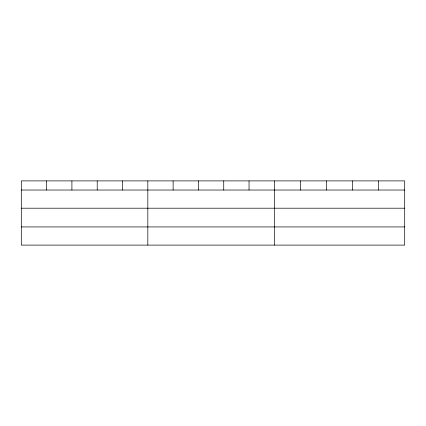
<?xml version="1.0" encoding="UTF-8"?>
<svg xmlns="http://www.w3.org/2000/svg" width="426" height="426" viewBox="0 0 426 426"><rect width="100%" height="100%" fill="white"/><g stroke="black" fill="none" stroke-linecap="round" stroke-linejoin="round"><path stroke-width="0.64" d="M404.7 208.202L404.7 180.896L21.3 180.896L21.3 245.104L404.7 245.104L404.7 208.202L21.3 208.202M21.3 190.028L404.7 190.028M21.3 226.925L404.7 226.925M378.629 180.896L378.629 190.028M352.558 180.896L352.558 190.028M326.486 180.896L326.486 190.028M300.415 180.896L300.415 190.028M274.344 180.896L274.344 245.104M249.04 180.896L249.04 190.028M223.735 180.896L223.735 190.028M198.431 180.896L198.431 190.028M173.126 180.896L173.126 190.028M147.822 180.896L147.822 245.104M122.518 180.896L122.518 190.028M97.213 180.896L97.213 190.028M71.909 180.896L71.909 190.028M46.604 180.896L46.604 190.028"/></g></svg>
